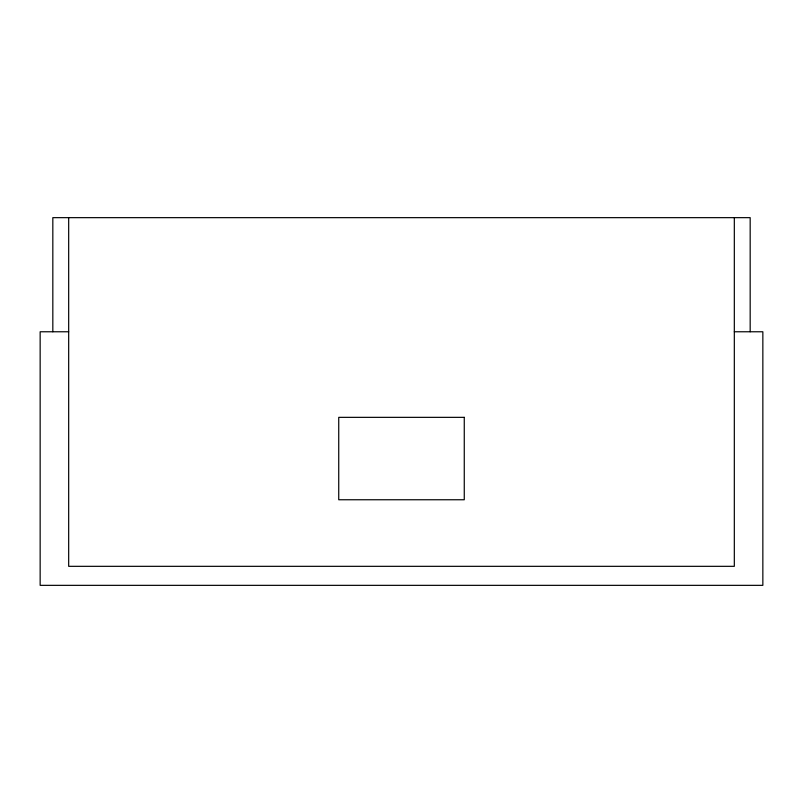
<?xml version="1.0" encoding="UTF-8"?>
<svg xmlns="http://www.w3.org/2000/svg" width="803" height="803" viewBox="0 0 803 803"><rect width="100%" height="100%" fill="white"/><g stroke="black" fill="none" stroke-linecap="round" stroke-linejoin="round"><path stroke-width="1.2" d="M68.677 331.769L40.15 331.769L40.15 585.347L762.85 585.347L762.85 331.769L734.323 331.769M750.173 331.769L750.173 217.653L52.827 217.653L52.827 331.769M734.323 217.653L734.323 566.326L68.677 566.326L68.677 217.653M464.264 417.349L338.736 417.349L338.736 499.757L464.264 499.757L464.264 417.349"/></g></svg>
